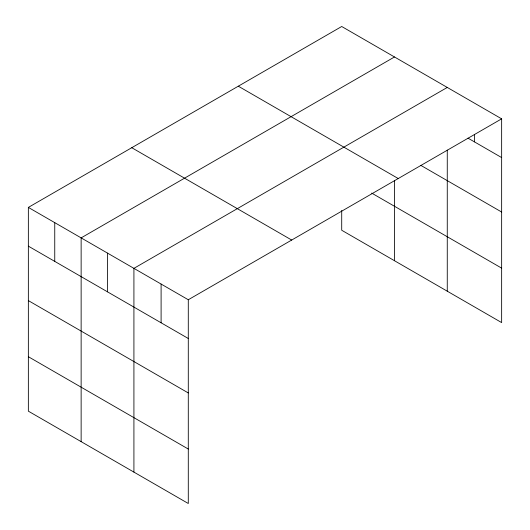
<?xml version="1.0" encoding="UTF-8"?>
<svg xmlns="http://www.w3.org/2000/svg" width="530" height="530" viewBox="0 0 530 530"><rect width="100%" height="100%" fill="white"/><g stroke="black" fill="none" stroke-linecap="round" stroke-linejoin="round"><path stroke-width="0.79" d="M447.267 150.109L447.267 291.195M28.355 207.409L188.289 299.748L188.289 503.5L28.355 411.161L28.355 207.409L341.711 26.5L501.645 118.839L501.645 322.591L341.711 230.252L341.711 210.45M394.486 56.968L81.136 237.884L81.136 441.636M447.267 87.443L133.918 268.352L133.918 472.104M188.289 299.748L501.645 118.839M468.017 138.158L501.645 157.576M420.873 165.4L501.645 212.026M238.301 86.198L398.235 178.537M371.662 193.092L501.645 268.134M131.765 147.711L291.699 240.05M28.355 246.145L188.289 338.485M28.355 300.603L188.289 392.942M28.355 356.71L188.289 449.042M474.456 134.461L474.456 141.874M394.486 180.69L394.486 260.72M161.1 284.053L161.1 322.79M107.524 253.115L107.524 291.851M54.749 222.646L54.749 261.383"/></g></svg>
